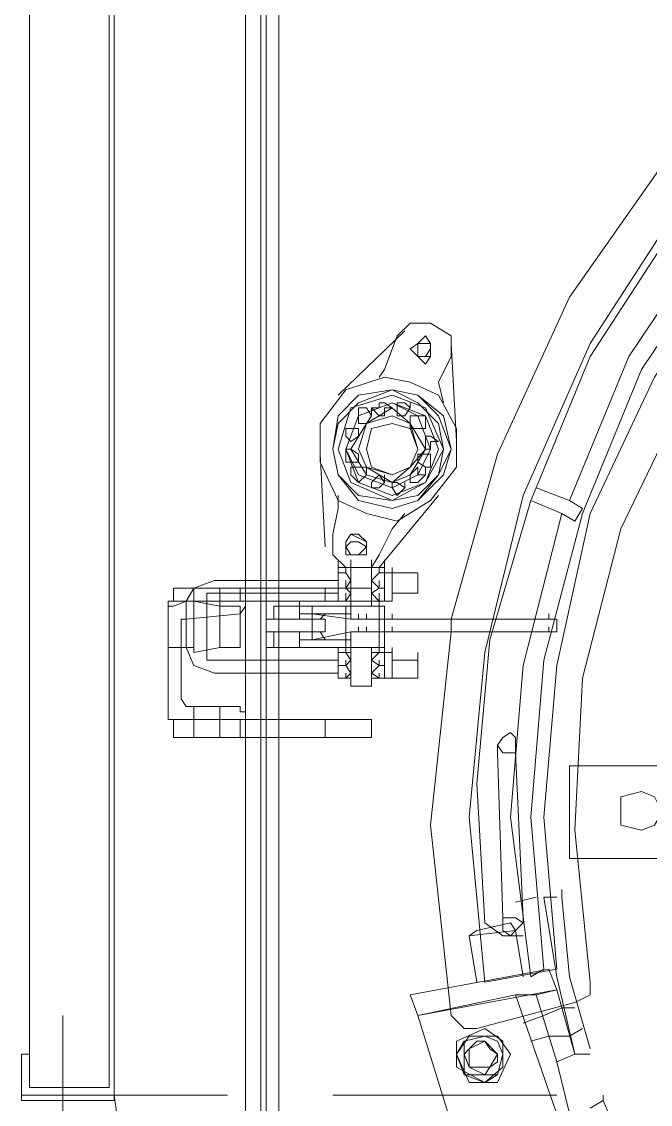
# Model space of a CAD drawing. Header units: millimetres. Extents: x 3220 to 226993, y 817 to 176024.
# Drawn here: x 157508 to 157862, y 146857 to 147466 of the extents above; entities that cross this region are included whole.
import ezdxf

# ---------------------------------------------------------------- set-up
doc = ezdxf.new("R2010")
doc.units = ezdxf.units.MM

# ---------------------------------------------------------------- blocks, each defined once
blk = doc.blocks.new('ligne broyage L 2')
at = {"color": 7, "linetype": 'Continuous', "lineweight": 5, "true_color": 0x000007}
for points in [[(-750.77, 10661.09), (-750.77, 12956.81)], [(-747.88, 10656.75), (-747.88, 12956.81)], [(-665.43, 11461.05), (-665.43, 10342.84), (-665.43, 10342.84)], [(-655.3, 10934.49), (-655.3, 11301.92), (-655.3, 11301.92)], [(-662.53, 11287.46), (-662.53, 10946.06), (-662.53, 10946.06)], [(-674.11, 11283.12), (-674.11, 10934.49), (-674.11, 10934.49)], [(-370.32, 11249.85), (-436.87, 11183.3), (-491.84, 11105.19), (-532.34, 11016.95), (-558.38, 10924.36)], [(-365.98, 11223.81), (-429.63, 11157.26), (-480.26, 11079.15), (-517.88, 10993.8), (-539.57, 10905.56), (-548.25, 10812.98), (-539.57, 10720.4)], [(-351.52, 11205), (-410.83, 11142.8), (-458.57, 11071.92), (-491.84, 10990.91), (-484.6, 10986.57)], [(-344.29, 11197.77), (-403.6, 11135.57), (-451.33, 11064.68), (-484.6, 10983.67), (-506.3, 10901.22), (-513.54, 10812.98), (-506.3, 10727.63)], [(-384.79, 11197.77), (-436.87, 11138.46), (-480.26, 11071.92), (-510.64, 10998.14)], [(-337.05, 11194.87), (-396.36, 11131.23), (-444.1, 11060.34), (-480.26, 10983.67), (-499.07, 10898.33), (-506.3, 10812.98), (-499.07, 10727.63)], [(-318.25, 11186.2), (-377.56, 11126.89), (-425.29, 11053.11), (-462.91, 10974.99), (-484.6, 10891.09), (-488.94, 10805.74), (-480.26, 10720.4)], [(-622.03, 11050.22), (-584.42, 11086.38)], [(-558.38, 11071.92), (-558.38, 11083.49), (-569.95, 11090.72), (-581.53, 11090.72), (-588.76, 11083.49)], [(-595.99, 11064.68), (-588.76, 11083.49)], [(-577.19, 11071.92), (-572.85, 11071.92), (-569.95, 11076.26), (-569.95, 11079.15), (-577.19, 11079.15), (-581.53, 11076.26)], [(-558.38, 11079.15), (-555.49, 11024.18)], [(-558.38, 11071.92), (-565.61, 11057.45)], [(-598.88, 11060.34), (-595.99, 11064.68)], [(-595.99, 11060.34), (-617.69, 11053.11), (-632.16, 11034.3), (-632.16, 11012.61), (-622.03, 10990.91)], [(-565.61, 11050.22), (-581.53, 11057.45), (-595.99, 11060.34)], [(-565.61, 11057.45), (-562.72, 11045.88), (-562.72, 11045.88)], [(-588.76, 10979.33), (-569.95, 10990.91), (-555.49, 11009.71), (-555.49, 11031.41), (-565.61, 11050.22)], [(-606.12, 11042.98), (-610.46, 11042.98), (-610.46, 11038.64)], [(-603.22, 11038.64), (-606.12, 11042.98), (-606.12, 11042.98)], [(-598.88, 11042.98), (-603.22, 11042.98), (-598.88, 11038.64)], [(-603.22, 11038.64), (-603.22, 11042.98), (-603.22, 11042.98)], [(-595.99, 11045.88), (-598.88, 11045.88), (-598.88, 11042.98)], [(-598.88, 11038.64), (-595.99, 11038.64), (-595.99, 11042.98)], [(-591.65, 11042.98), (-595.99, 11045.88)], [(-595.99, 11042.98), (-591.65, 11042.98), (-591.65, 11042.98)], [(-588.76, 11045.88), (-588.76, 11042.98), (-588.76, 11042.98)], [(-581.53, 11042.98), (-584.42, 11045.88), (-588.76, 11045.88)], [(-588.76, 11042.98), (-588.76, 11038.64), (-584.42, 11038.64)], [(-584.42, 11038.64), (-581.53, 11042.98), (-581.53, 11042.98)], [(-581.53, 11042.98), (-581.53, 11045.88), (-581.53, 11045.88)], [(-610.46, 11038.64), (-610.46, 11034.3), (-606.12, 11034.3)], [(-606.12, 11034.3), (-603.22, 11038.64), (-603.22, 11038.64)], [(-577.19, 11038.64), (-581.53, 11038.64), (-581.53, 11034.3)], [(-572.85, 11034.3), (-572.85, 11038.64), (-577.19, 11038.64)], [(-572.85, 11034.3), (-572.85, 11038.64), (-572.85, 11038.64)], [(-614.8, 11031.41), (-617.69, 11031.41), (-617.69, 11027.07)], [(-610.46, 11031.41), (-614.8, 11031.41), (-614.8, 11031.41)], [(-610.46, 11027.07), (-610.46, 11031.41), (-610.46, 11031.41)], [(-581.53, 11034.3), (-581.53, 11031.41), (-577.19, 11031.41)], [(-577.19, 11031.41), (-572.85, 11031.41), (-572.85, 11034.3)], [(-617.69, 11027.07), (-614.8, 11024.18), (-614.8, 11024.18)], [(-614.8, 11024.18), (-610.46, 11027.07), (-610.46, 11027.07)], [(-572.85, 11027.07), (-572.85, 11019.84), (-572.85, 11019.84)], [(-569.95, 11027.07), (-572.85, 11027.07), (-572.85, 11027.07)], [(-572.85, 11019.84), (-569.95, 11019.84), (-569.95, 11024.18)], [(-565.61, 11024.18), (-569.95, 11027.07), (-569.95, 11027.07)], [(-569.95, 11024.18), (-565.61, 11024.18)], [(-617.69, 11019.84), (-617.69, 11012.61), (-617.69, 11012.61)], [(-614.8, 11019.84), (-617.69, 11019.84), (-617.69, 11019.84)], [(-610.46, 11016.95), (-614.8, 11019.84), (-614.8, 11019.84)], [(-629.26, 10964.87), (-632.16, 11016.95), (-632.16, 11016.95)], [(-617.69, 11012.61), (-610.46, 11012.61), (-610.46, 11012.61)], [(-610.46, 11012.61), (-610.46, 11016.95), (-610.46, 11016.95)], [(-572.85, 11016.95), (-577.19, 11016.95), (-577.19, 11012.61)], [(-577.19, 11012.61), (-572.85, 11009.71), (-569.95, 11009.71)], [(-569.95, 11016.95), (-572.85, 11016.95), (-572.85, 11016.95)], [(-569.95, 11012.61), (-569.95, 11016.95)], [(-569.95, 11009.71), (-569.95, 11012.61), (-569.95, 11012.61)], [(-614.8, 11009.71), (-614.8, 11005.37), (-610.46, 11001.03)], [(-610.46, 11009.71), (-614.8, 11009.71), (-614.8, 11009.71)], [(-606.12, 11005.37), (-606.12, 11009.71), (-610.46, 11009.71)], [(-606.12, 11005.37), (-606.12, 11009.71), (-606.12, 11009.71)], [(-577.19, 11009.71), (-581.53, 11005.37), (-581.53, 11005.37)], [(-572.85, 11005.37), (-577.19, 11005.37), (-577.19, 11009.71)], [(-572.85, 11005.37), (-572.85, 11009.71)], [(-606.12, 11005.37), (-610.46, 11001.03), (-610.46, 11001.03)], [(-595.99, 11001.03), (-598.88, 11005.37), (-603.22, 11001.03)], [(-603.22, 11001.03), (-603.22, 10998.14), (-603.22, 10998.14)], [(-598.88, 10998.14), (-595.99, 11001.03)], [(-595.99, 11001.03), (-595.99, 11005.37), (-595.99, 11005.37)], [(-591.65, 11001.03), (-591.65, 10998.14), (-591.65, 10998.14)], [(-588.76, 11001.03), (-591.65, 11001.03), (-591.65, 11001.03)], [(-584.42, 10998.14), (-588.76, 11001.03), (-588.76, 11001.03)], [(-584.42, 10998.14), (-584.42, 11001.03)], [(-581.53, 11001.03), (-577.19, 11001.03), (-572.85, 11005.37)], [(-581.53, 11005.37), (-581.53, 11001.03), (-581.53, 11001.03)], [(-622.03, 10986.57), (-622.03, 10993.8), (-622.03, 10993.8)], [(-603.22, 10998.14), (-598.88, 10998.14), (-598.88, 10998.14)], [(-565.61, 10993.8), (-598.88, 10953.3)], [(-591.65, 10998.14), (-588.76, 10993.8), (-584.42, 10998.14)], [(-513.54, 10990.91), (-510.64, 10998.14)], [(-510.64, 10998.14), (-491.84, 10990.91), (-491.84, 10990.91)], [(-622.03, 10990.91), (-606.12, 10983.67), (-588.76, 10979.33)], [(-513.54, 10990.91), (-536.68, 10912.79), (-543.91, 10831.78), (-539.57, 10753.67), (-529.45, 10746.44)], [(-496.18, 10983.67), (-513.54, 10990.91)], [(-624.92, 10972.1), (-622.03, 10986.57)], [(-584.42, 10983.67), (-591.65, 10974.99)], [(-496.18, 10983.67), (-517.88, 10898.33), (-525.11, 10812.98), (-513.54, 10723.29)], [(-484.6, 10986.57), (-488.94, 10979.33), (-496.18, 10983.67)], [(-624.92, 10972.1), (-624.92, 10960.53), (-617.69, 10953.3)], [(-591.65, 10974.99), (-598.88, 10960.53), (-603.22, 10953.3), (-617.69, 10953.3)], [(-614.8, 10960.53), (-610.46, 10960.53), (-606.12, 10964.87), (-606.12, 10967.76), (-610.46, 10972.1), (-614.8, 10972.1), (-617.69, 10967.76), (-617.69, 10964.87)], [(-622.03, 10953.3), (-622.03, 10957.64)], [(-622.03, 10953.3), (-622.03, 10957.64)], [(-614.8, 10953.3), (-614.8, 10957.64)], [(-614.8, 10953.3), (-614.8, 10957.64)], [(-603.22, 10953.3), (-603.22, 10957.64)], [(-595.99, 10953.3), (-595.99, 10957.64)], [(-622.03, 10950.4), (-622.03, 10953.3)], [(-622.03, 10950.4), (-622.03, 10953.3)], [(-622.03, 10953.3), (-617.69, 10953.3), (-617.69, 10953.3)], [(-622.03, 10953.3), (-622.03, 10950.4), (-622.03, 10950.4)], [(-617.69, 10953.3), (-614.8, 10953.3)], [(-614.8, 10931.6), (-614.8, 10953.3)], [(-614.8, 10946.06), (-614.8, 10953.3), (-614.8, 10953.3)], [(-614.8, 10950.4), (-614.8, 10953.3)], [(-603.22, 10953.3), (-614.8, 10953.3)], [(-614.8, 10953.3), (-614.8, 10931.6), (-614.8, 10931.6)], [(-614.8, 10950.4), (-614.8, 10953.3), (-614.8, 10953.3)], [(-603.22, 10953.3), (-603.22, 10931.6)], [(-603.22, 10953.3), (-598.88, 10953.3)], [(-603.22, 10946.06), (-603.22, 10953.3), (-603.22, 10953.3)], [(-603.22, 10950.4), (-603.22, 10953.3)], [(-603.22, 10953.3), (-603.22, 10946.06), (-603.22, 10946.06)], [(-603.22, 10953.3), (-603.22, 10931.6), (-603.22, 10931.6)], [(-598.88, 10953.3), (-595.99, 10953.3), (-595.99, 10950.4)], [(-598.88, 10950.4), (-598.88, 10953.3)], [(-598.88, 10950.4), (-598.88, 10953.3)], [(-595.99, 10946.06), (-595.99, 10953.3), (-595.99, 10953.3)], [(-595.99, 10953.3), (-595.99, 10950.4)], [(-591.65, 10950.4), (-591.65, 10953.3)], [(-691.47, 10946.06), (-703.04, 10941.72), (-707.38, 10934.49)], [(-622.03, 10946.06), (-691.47, 10946.06)], [(-662.53, 10924.36), (-662.53, 10946.06), (-662.53, 10946.06)], [(-622.03, 10946.06), (-622.03, 10950.4), (-622.03, 10950.4)], [(-614.8, 10946.06), (-617.69, 10950.4), (-622.03, 10950.4)], [(-622.03, 10950.4), (-622.03, 10946.06)], [(-622.03, 10946.06), (-622.03, 10934.49), (-622.03, 10934.49)], [(-622.03, 10938.83), (-622.03, 10946.06), (-622.03, 10946.06)], [(-622.03, 10941.72), (-622.03, 10946.06), (-622.03, 10946.06)], [(-622.03, 10941.72), (-622.03, 10946.06)], [(-622.03, 10941.72), (-622.03, 10946.06), (-622.03, 10946.06)], [(-617.69, 10941.72), (-622.03, 10941.72), (-622.03, 10946.06)], [(-617.69, 10950.4), (-614.8, 10946.06)], [(-617.69, 10941.72), (-614.8, 10946.06)], [(-617.69, 10941.72), (-617.69, 10946.06)], [(-617.69, 10941.72), (-617.69, 10946.06), (-617.69, 10946.06)], [(-614.8, 10946.06), (-614.8, 10938.83), (-614.8, 10938.83)], [(-614.8, 10938.83), (-614.8, 10946.06), (-614.8, 10946.06)], [(-598.88, 10950.4), (-603.22, 10946.06)], [(-603.22, 10938.83), (-598.88, 10941.72), (-603.22, 10946.06)], [(-603.22, 10946.06), (-603.22, 10938.83), (-603.22, 10938.83)], [(-598.88, 10934.49), (-603.22, 10938.83), (-603.22, 10946.06)], [(-595.99, 10946.06), (-595.99, 10950.4), (-598.88, 10950.4)], [(-598.88, 10941.72), (-598.88, 10946.06), (-598.88, 10946.06)], [(-598.88, 10941.72), (-598.88, 10946.06)], [(-598.88, 10941.72), (-598.88, 10946.06), (-598.88, 10946.06)], [(-595.99, 10950.4), (-591.65, 10950.4), (-591.65, 10950.4)], [(-595.99, 10950.4), (-595.99, 10946.06)], [(-595.99, 10938.83), (-595.99, 10946.06), (-595.99, 10946.06)], [(-595.99, 10941.72), (-595.99, 10946.06)], [(-595.99, 10946.06), (-595.99, 10938.83), (-595.99, 10938.83)], [(-595.99, 10941.72), (-595.99, 10946.06), (-595.99, 10946.06)], [(-595.99, 10941.72), (-595.99, 10946.06)], [(-577.19, 10946.06), (-577.19, 10950.4), (-591.65, 10950.4)], [(-591.65, 10950.4), (-591.65, 10934.49), (-591.65, 10934.49)], [(-591.65, 10934.49), (-591.65, 10950.4)], [(-714.61, 10934.49), (-714.61, 10941.72), (-677, 10941.72)], [(-703.04, 10941.72), (-703.04, 10934.49)], [(-691.47, 10938.83), (-695.8, 10938.83), (-695.8, 10934.49)], [(-691.47, 10938.83), (-622.03, 10938.83)], [(-688.57, 10934.49), (-688.57, 10941.72), (-688.57, 10941.72)], [(-677, 10934.49), (-677, 10941.72), (-677, 10941.72)], [(-677, 10941.72), (-603.22, 10941.72), (-603.22, 10934.49)], [(-629.26, 10941.72), (-629.26, 10934.49)], [(-622.03, 10938.83), (-622.03, 10941.72), (-622.03, 10941.72)], [(-622.03, 10941.72), (-622.03, 10938.83)], [(-617.69, 10941.72), (-622.03, 10941.72)], [(-622.03, 10938.83), (-622.03, 10941.72)], [(-622.03, 10938.83), (-622.03, 10941.72), (-622.03, 10941.72)], [(-622.03, 10938.83), (-622.03, 10934.49), (-622.03, 10934.49)], [(-622.03, 10934.49), (-622.03, 10938.83)], [(-622.03, 10934.49), (-622.03, 10938.83)], [(-622.03, 10934.49), (-622.03, 10938.83), (-622.03, 10938.83)], [(-614.8, 10938.83), (-617.69, 10941.72)], [(-617.69, 10941.72), (-614.8, 10938.83)], [(-617.69, 10934.49), (-617.69, 10938.83), (-617.69, 10938.83)], [(-617.69, 10934.49), (-617.69, 10938.83), (-617.69, 10938.83)], [(-617.69, 10934.49), (-614.8, 10938.83)], [(-614.8, 10938.83), (-614.8, 10941.72)], [(-614.8, 10934.49), (-614.8, 10938.83), (-614.8, 10938.83)], [(-614.8, 10934.49), (-614.8, 10938.83)], [(-603.22, 10938.83), (-603.22, 10941.72)], [(-595.99, 10934.49), (-603.22, 10934.49), (-603.22, 10938.83), (-603.22, 10934.49)], [(-603.22, 10934.49), (-603.22, 10938.83)], [(-598.88, 10941.72), (-595.99, 10941.72), (-595.99, 10941.72)], [(-595.99, 10934.49), (-595.99, 10941.72), (-598.88, 10941.72)], [(-598.88, 10934.49), (-598.88, 10938.83)], [(-598.88, 10934.49), (-598.88, 10938.83), (-598.88, 10938.83)], [(-595.99, 10941.72), (-595.99, 10938.83)], [(-595.99, 10934.49), (-595.99, 10938.83)], [(-595.99, 10934.49), (-595.99, 10938.83), (-595.99, 10938.83)], [(-595.99, 10934.49), (-595.99, 10938.83)], [(-595.99, 10934.49), (-595.99, 10938.83), (-595.99, 10938.83)], [(-577.19, 10938.83), (-591.65, 10938.83), (-591.65, 10938.83)], [(-591.65, 10934.49), (-591.65, 10938.83)], [(-674.11, 10934.49), (-717.5, 10934.49), (-717.5, 10934.49)], [(-717.5, 10867.95), (-717.5, 10934.49)], [(-714.61, 10931.6), (-707.38, 10934.49), (-707.38, 10934.49)], [(-707.38, 10908.45), (-707.38, 10934.49), (-707.38, 10934.49)], [(-707.38, 10934.49), (-703.04, 10934.49), (-703.04, 10934.49)], [(-707.38, 10934.49), (-707.38, 10908.45)], [(-703.04, 10934.49), (-703.04, 10924.36)], [(-703.04, 10934.49), (-688.57, 10931.6)], [(-703.04, 10934.49), (-703.04, 10908.45)], [(-695.8, 10934.49), (-695.8, 10908.45), (-695.8, 10908.45)], [(-695.8, 10908.45), (-695.8, 10934.49)], [(-688.57, 10927.26), (-688.57, 10934.49)], [(-674.11, 10934.49), (-662.53, 10934.49), (-662.53, 10934.49)], [(-674.11, 10934.49), (-674.11, 10931.6)], [(-655.3, 10934.49), (-662.53, 10934.49)], [(-662.53, 10934.49), (-662.53, 10931.6), (-662.53, 10931.6)], [(-655.3, 10934.49), (-643.73, 10934.49)], [(-655.3, 10924.36), (-655.3, 10934.49), (-655.3, 10934.49)], [(-643.73, 10934.49), (-643.73, 10924.36), (-643.73, 10924.36)], [(-643.73, 10934.49), (-598.88, 10934.49), (-598.88, 10934.49)], [(-622.03, 10934.49), (-617.69, 10934.49)], [(-622.03, 10934.49), (-617.69, 10934.49), (-617.69, 10934.49)], [(-614.8, 10934.49), (-617.69, 10934.49)], [(-603.22, 10931.6), (-603.22, 10934.49)], [(-598.88, 10934.49), (-595.99, 10934.49), (-595.99, 10934.49)], [(-598.88, 10931.6), (-598.88, 10934.49), (-598.88, 10934.49)], [(-591.65, 10934.49), (-595.99, 10934.49), (-595.99, 10934.49)], [(-714.61, 10931.6), (-717.5, 10931.6), (-717.5, 10931.6)], [(-717.5, 10931.6), (-717.5, 10908.45)], [(-707.38, 10924.36), (-677, 10927.26), (-674.11, 10931.6)], [(-688.57, 10931.6), (-681.34, 10931.6)], [(-688.57, 10931.6), (-688.57, 10908.45)], [(-677, 10931.6), (-681.34, 10931.6), (-681.34, 10931.6)], [(-677, 10931.6), (-677, 10908.45)], [(-674.11, 10901.22), (-674.11, 10931.6), (-674.11, 10931.6)], [(-662.53, 10924.36), (-662.53, 10931.6)], [(-662.53, 10927.26), (-662.53, 10931.6)], [(-662.53, 10927.26), (-662.53, 10924.36), (-662.53, 10924.36)], [(-643.73, 10931.6), (-658.19, 10931.6)], [(-658.19, 10931.6), (-658.19, 10924.36)], [(-643.73, 10927.26), (-643.73, 10931.6)], [(-643.73, 10931.6), (-643.73, 10924.36)], [(-643.73, 10931.6), (-643.73, 10927.26)], [(-595.99, 10931.6), (-643.73, 10931.6), (-643.73, 10931.6)], [(-614.8, 10927.26), (-643.73, 10927.26), (-643.73, 10927.26)], [(-643.73, 10927.26), (-643.73, 10924.36)], [(-643.73, 10927.26), (-636.5, 10927.26), (-636.5, 10927.26)], [(-636.5, 10927.26), (-636.5, 10931.6)], [(-636.5, 10927.26), (-636.5, 10924.36)], [(-636.5, 10927.26), (-614.8, 10924.36), (-595.99, 10924.36)], [(-636.5, 10927.26), (-636.5, 10924.36), (-636.5, 10924.36)], [(-629.26, 10927.26), (-632.16, 10924.36)], [(-617.69, 10908.45), (-617.69, 10931.6), (-617.69, 10931.6)], [(-617.69, 10931.6), (-614.8, 10931.6)], [(-617.69, 10931.6), (-617.69, 10908.45)], [(-614.8, 10931.6), (-614.8, 10927.26)], [(-614.8, 10927.26), (-614.8, 10924.36), (-610.46, 10924.36)], [(-610.46, 10924.36), (-610.46, 10927.26)], [(-606.12, 10924.36), (-606.12, 10927.26)], [(-606.12, 10924.36), (-606.12, 10927.26)], [(-598.88, 10931.6), (-603.22, 10931.6)], [(-595.99, 10931.6), (-598.88, 10931.6)], [(-598.88, 10931.6), (-598.88, 10908.45), (-598.88, 10908.45)], [(-595.99, 10924.36), (-595.99, 10931.6)], [(-595.99, 10924.36), (-595.99, 10931.6), (-595.99, 10931.6)], [(-595.99, 10924.36), (-595.99, 10927.26)], [(-591.65, 10924.36), (-591.65, 10927.26)], [(-503.41, 10924.36), (-503.41, 10927.26)], [(-707.38, 10924.36), (-710.27, 10924.36), (-710.27, 10920.02)], [(-658.19, 10924.36), (-662.53, 10924.36), (-662.53, 10924.36)], [(-662.53, 10924.36), (-662.53, 10917.13)], [(-658.19, 10924.36), (-640.83, 10924.36), (-640.83, 10924.36)], [(-655.3, 10924.36), (-655.3, 10917.13), (-655.3, 10917.13)], [(-643.73, 10917.13), (-636.5, 10917.13), (-636.5, 10924.36)], [(-636.5, 10924.36), (-643.73, 10924.36), (-643.73, 10924.36)], [(-629.26, 10924.36), (-636.5, 10924.36)], [(-629.26, 10924.36), (-629.26, 10917.13)], [(-595.99, 10924.36), (-610.46, 10924.36), (-610.46, 10924.36)], [(-510.64, 10924.36), (-595.99, 10924.36), (-595.99, 10924.36)], [(-510.64, 10924.36), (-595.99, 10924.36)], [(-595.99, 10924.36), (-595.99, 10917.13)], [(-595.99, 10924.36), (-595.99, 10917.13)], [(-558.38, 10924.36), (-558.38, 10917.13), (-558.38, 10917.13)], [(-499.07, 10917.13), (-499.07, 10924.36), (-510.64, 10924.36)], [(-510.64, 10924.36), (-503.41, 10924.36)], [(-710.27, 10882.41), (-710.27, 10920.02), (-710.27, 10920.02)], [(-662.53, 10917.13), (-662.53, 10912.79), (-662.53, 10912.79)], [(-662.53, 10908.45), (-662.53, 10917.13)], [(-662.53, 10912.79), (-662.53, 10917.13), (-662.53, 10917.13)], [(-662.53, 10917.13), (-658.19, 10917.13), (-658.19, 10917.13)], [(-662.53, 10893.99), (-662.53, 10917.13), (-662.53, 10917.13)], [(-658.19, 10917.13), (-658.19, 10908.45)], [(-640.83, 10917.13), (-658.19, 10917.13), (-658.19, 10917.13)], [(-655.3, 10908.45), (-655.3, 10917.13), (-655.3, 10917.13)], [(-643.73, 10912.79), (-643.73, 10917.13), (-643.73, 10917.13)], [(-643.73, 10917.13), (-643.73, 10912.79)], [(-643.73, 10917.13), (-643.73, 10908.45)], [(-643.73, 10917.13), (-643.73, 10908.45), (-643.73, 10908.45)], [(-636.5, 10917.13), (-636.5, 10920.02)], [(-636.5, 10917.13), (-636.5, 10912.79)], [(-636.5, 10917.13), (-636.5, 10912.79)], [(-595.99, 10917.13), (-614.8, 10917.13), (-636.5, 10912.79)], [(-629.26, 10917.13), (-636.5, 10917.13), (-636.5, 10917.13)], [(-632.16, 10917.13), (-629.26, 10912.79)], [(-610.46, 10917.13), (-614.8, 10917.13), (-614.8, 10912.79)], [(-610.46, 10917.13), (-610.46, 10920.02)], [(-595.99, 10917.13), (-610.46, 10917.13), (-610.46, 10917.13)], [(-606.12, 10917.13), (-606.12, 10920.02), (-606.12, 10920.02)], [(-595.99, 10917.13), (-595.99, 10920.02)], [(-595.99, 10908.45), (-595.99, 10917.13)], [(-595.99, 10908.45), (-595.99, 10917.13), (-595.99, 10917.13)], [(-591.65, 10917.13), (-591.65, 10920.02), (-591.65, 10920.02)], [(-558.38, 10917.13), (-569.95, 10808.64), (-558.38, 10701.59)], [(-499.07, 10917.13), (-510.64, 10917.13), (-503.41, 10917.13)], [(-503.41, 10917.13), (-503.41, 10920.02)], [(-717.5, 10908.45), (-714.61, 10908.45), (-714.61, 10908.45)], [(-714.61, 10908.45), (-703.04, 10908.45), (-703.04, 10905.56), (-688.57, 10908.45)], [(-707.38, 10908.45), (-703.04, 10898.33), (-691.47, 10893.99)], [(-695.8, 10908.45), (-695.8, 10901.22), (-691.47, 10901.22)], [(-681.34, 10908.45), (-688.57, 10908.45)], [(-681.34, 10908.45), (-677, 10908.45), (-677, 10908.45)], [(-662.53, 10908.45), (-662.53, 10912.79), (-662.53, 10912.79)], [(-655.3, 10908.45), (-662.53, 10908.45), (-662.53, 10908.45)], [(-662.53, 10216.99), (-655.3, 10216.99), (-655.3, 10908.45)], [(-658.19, 10908.45), (-643.73, 10908.45)], [(-655.3, 10908.45), (-643.73, 10908.45), (-643.73, 10908.45)], [(-643.73, 10912.79), (-614.8, 10912.79), (-614.8, 10912.79)], [(-636.5, 10912.79), (-643.73, 10912.79), (-643.73, 10912.79)], [(-643.73, 10908.45), (-643.73, 10912.79), (-643.73, 10912.79)], [(-614.8, 10908.45), (-643.73, 10908.45)], [(-643.73, 10908.45), (-598.88, 10908.45), (-598.88, 10908.45)], [(-622.03, 10905.56), (-622.03, 10908.45)], [(-622.03, 10905.56), (-622.03, 10908.45), (-622.03, 10908.45)], [(-622.03, 10905.56), (-622.03, 10908.45)], [(-617.69, 10905.56), (-617.69, 10908.45)], [(-614.8, 10908.45), (-617.69, 10908.45)], [(-614.8, 10912.79), (-614.8, 10908.45), (-595.99, 10908.45)], [(-614.8, 10908.45), (-614.8, 10886.75), (-614.8, 10886.75)], [(-614.8, 10886.75), (-614.8, 10908.45)], [(-614.8, 10905.56), (-614.8, 10908.45)], [(-614.8, 10886.75), (-603.22, 10886.75), (-603.22, 10908.45)], [(-603.22, 10886.75), (-603.22, 10908.45), (-603.22, 10908.45)], [(-603.22, 10905.56), (-603.22, 10908.45)], [(-603.22, 10908.45), (-598.88, 10908.45)], [(-598.88, 10905.56), (-598.88, 10908.45)], [(-595.99, 10908.45), (-598.88, 10908.45), (-598.88, 10908.45)], [(-598.88, 10905.56), (-598.88, 10908.45), (-598.88, 10908.45)], [(-595.99, 10905.56), (-595.99, 10908.45)], [(-591.65, 10905.56), (-591.65, 10908.45)], [(-622.03, 10898.33), (-622.03, 10905.56), (-622.03, 10905.56)], [(-622.03, 10901.22), (-622.03, 10905.56)], [(-617.69, 10898.33), (-614.8, 10901.22), (-617.69, 10905.56), (-622.03, 10905.56)], [(-622.03, 10901.22), (-622.03, 10905.56), (-622.03, 10905.56)], [(-622.03, 10901.22), (-622.03, 10905.56), (-622.03, 10905.56)], [(-622.03, 10905.56), (-622.03, 10901.22), (-622.03, 10901.22)], [(-614.8, 10901.22), (-617.69, 10905.56), (-622.03, 10905.56)], [(-622.03, 10901.22), (-622.03, 10905.56), (-622.03, 10905.56)], [(-617.69, 10905.56), (-614.8, 10905.56)], [(-614.8, 10901.22), (-614.8, 10905.56)], [(-614.8, 10901.22), (-614.8, 10905.56), (-614.8, 10905.56)], [(-614.8, 10901.22), (-614.8, 10905.56), (-614.8, 10905.56)], [(-598.88, 10905.56), (-603.22, 10901.22), (-603.22, 10901.22)], [(-603.22, 10901.22), (-603.22, 10905.56)], [(-603.22, 10905.56), (-598.88, 10905.56)], [(-595.99, 10905.56), (-598.88, 10905.56)], [(-598.88, 10905.56), (-595.99, 10905.56)], [(-595.99, 10901.22), (-595.99, 10905.56), (-595.99, 10905.56)], [(-595.99, 10905.56), (-591.65, 10905.56), (-591.65, 10905.56)], [(-595.99, 10901.22), (-595.99, 10905.56)], [(-595.99, 10901.22), (-595.99, 10905.56), (-595.99, 10905.56)], [(-591.65, 10891.09), (-591.65, 10905.56)], [(-577.19, 10901.22), (-577.19, 10905.56), (-577.19, 10905.56)], [(-622.03, 10901.22), (-691.47, 10901.22), (-691.47, 10901.22)], [(-674.11, 10901.22), (-674.11, 10872.29), (-674.11, 10872.29)], [(-622.03, 10901.22), (-622.03, 10891.09), (-622.03, 10891.09)], [(-622.03, 10898.33), (-622.03, 10901.22)], [(-622.03, 10898.33), (-622.03, 10901.22), (-622.03, 10901.22)], [(-622.03, 10901.22), (-622.03, 10893.99), (-622.03, 10893.99)], [(-622.03, 10898.33), (-622.03, 10901.22)], [(-622.03, 10893.99), (-622.03, 10901.22), (-622.03, 10901.22)], [(-622.03, 10891.09), (-622.03, 10901.22), (-622.03, 10901.22)], [(-622.03, 10898.33), (-617.69, 10898.33), (-617.69, 10898.33)], [(-622.03, 10898.33), (-617.69, 10898.33), (-614.8, 10893.99)], [(-622.03, 10898.33), (-622.03, 10893.99)], [(-617.69, 10898.33), (-617.69, 10901.22)], [(-617.69, 10898.33), (-617.69, 10901.22)], [(-617.69, 10898.33), (-614.8, 10893.99), (-614.8, 10893.99)], [(-614.8, 10891.09), (-614.8, 10901.22), (-614.8, 10901.22)], [(-614.8, 10901.22), (-614.8, 10893.99), (-614.8, 10893.99)], [(-603.22, 10893.99), (-603.22, 10901.22), (-603.22, 10901.22)], [(-595.99, 10898.33), (-598.88, 10898.33), (-603.22, 10901.22)], [(-603.22, 10901.22), (-603.22, 10893.99), (-603.22, 10893.99)], [(-595.99, 10898.33), (-598.88, 10898.33), (-603.22, 10893.99)], [(-598.88, 10898.33), (-598.88, 10901.22)], [(-598.88, 10898.33), (-598.88, 10901.22), (-598.88, 10901.22)], [(-598.88, 10898.33), (-598.88, 10901.22), (-598.88, 10901.22)], [(-595.99, 10898.33), (-595.99, 10901.22)], [(-595.99, 10898.33), (-595.99, 10901.22), (-595.99, 10901.22)], [(-595.99, 10893.99), (-595.99, 10901.22), (-595.99, 10901.22)], [(-595.99, 10898.33), (-595.99, 10901.22)], [(-595.99, 10901.22), (-595.99, 10893.99), (-595.99, 10898.33)], [(-595.99, 10893.99), (-595.99, 10898.33)], [(-577.19, 10901.22), (-591.65, 10901.22), (-591.65, 10901.22)], [(-591.65, 10901.22), (-591.65, 10891.09), (-591.65, 10891.09)], [(-691.47, 10893.99), (-622.03, 10893.99), (-622.03, 10893.99)], [(-662.53, 10893.99), (-662.53, 10216.99), (-662.53, 10216.99)], [(-622.03, 10891.09), (-622.03, 10893.99), (-622.03, 10893.99)], [(-622.03, 10891.09), (-622.03, 10893.99), (-622.03, 10893.99)], [(-622.03, 10891.09), (-622.03, 10893.99)], [(-622.03, 10891.09), (-622.03, 10893.99)], [(-622.03, 10891.09), (-622.03, 10893.99)], [(-622.03, 10891.09), (-622.03, 10893.99)], [(-622.03, 10893.99), (-622.03, 10891.09), (-617.69, 10891.09)], [(-622.03, 10891.09), (-622.03, 10893.99), (-622.03, 10893.99)], [(-622.03, 10891.09), (-622.03, 10893.99), (-622.03, 10893.99)], [(-617.69, 10891.09), (-622.03, 10891.09), (-622.03, 10891.09)], [(-617.69, 10891.09), (-614.8, 10893.99), (-614.8, 10893.99)], [(-617.69, 10891.09), (-617.69, 10893.99)], [(-617.69, 10891.09), (-617.69, 10893.99)], [(-614.8, 10891.09), (-617.69, 10891.09)], [(-614.8, 10891.09), (-614.8, 10893.99)], [(-614.8, 10891.09), (-614.8, 10893.99)], [(-603.22, 10891.09), (-603.22, 10893.99)], [(-603.22, 10891.09), (-603.22, 10893.99)], [(-603.22, 10893.99), (-598.88, 10891.09), (-595.99, 10891.09)], [(-598.88, 10891.09), (-603.22, 10891.09)], [(-598.88, 10891.09), (-598.88, 10893.99)], [(-598.88, 10891.09), (-598.88, 10893.99)], [(-595.99, 10891.09), (-598.88, 10891.09), (-598.88, 10891.09)], [(-595.99, 10891.09), (-595.99, 10893.99)], [(-595.99, 10891.09), (-595.99, 10893.99)], [(-595.99, 10891.09), (-595.99, 10893.99), (-595.99, 10893.99)], [(-595.99, 10891.09), (-595.99, 10893.99)], [(-591.65, 10891.09), (-595.99, 10891.09), (-595.99, 10891.09)], [(-591.65, 10891.09), (-591.65, 10893.99)], [(-591.65, 10891.09), (-577.19, 10891.09)], [(-577.19, 10891.09), (-577.19, 10893.99), (-577.19, 10893.99)], [(-710.27, 10882.41), (-710.27, 10879.52), (-707.38, 10875.18)], [(-707.38, 10875.18), (-677, 10875.18)], [(-703.04, 10875.18), (-703.04, 10867.95)], [(-688.57, 10867.95), (-688.57, 10875.18)], [(-674.11, 10872.29), (-677, 10872.29), (-677, 10875.18)], [(-674.11, 10872.29), (-674.11, 10867.95)], [(-674.11, 10867.95), (-717.5, 10867.95)], [(-714.61, 10867.95), (-714.61, 10857.82), (-714.61, 10857.82)], [(-703.04, 10867.95), (-703.04, 10857.82)], [(-688.57, 10857.82), (-688.57, 10867.95), (-688.57, 10867.95)], [(-677, 10867.95), (-677, 10857.82), (-655.3, 10857.82)], [(-674.11, 10867.95), (-603.22, 10867.95), (-603.22, 10867.95)], [(-674.11, 10867.95), (-674.11, 10457.12), (-674.11, 10457.12)], [(-603.22, 10867.95), (-603.22, 10857.82), (-655.3, 10857.82)], [(-629.26, 10867.95), (-629.26, 10857.82)], [(-522.22, 10853.48), (-522.22, 10857.82), (-525.11, 10860.72), (-529.45, 10857.82), (-532.34, 10853.48)], [(-677, 10857.82), (-714.61, 10857.82)], [(-522.22, 10853.48), (-522.22, 10857.82), (-522.22, 10857.82)], [(-532.34, 10853.48), (-532.34, 10849.14), (-529.45, 10756.56)], [(-522.22, 10849.14), (-522.22, 10853.48)], [(-517.88, 10756.56), (-522.22, 10849.14), (-522.22, 10849.14)], [(-491.84, 10841.91), (-491.84, 10789.83), (-354.41, 10789.83)], [(-491.84, 10841.91), (-354.41, 10841.91), (-354.41, 10841.91)], [(-496.18, 10768.13), (-496.18, 10772.47)], [(-522.22, 10765.24), (-510.64, 10768.13)], [(-506.3, 10768.13), (-499.07, 10723.29), (-499.07, 10723.29)], [(-506.3, 10768.13), (-499.07, 10768.13), (-499.07, 10768.13)], [(-496.18, 10768.13), (-491.84, 10723.29)], [(-529.45, 10756.56), (-529.45, 10749.33), (-525.11, 10746.44), (-522.22, 10749.33), (-517.88, 10753.67), (-522.22, 10756.56), (-529.45, 10756.56), (-529.45, 10753.67)], [(-517.88, 10753.67), (-522.22, 10756.56), (-529.45, 10756.56), (-529.45, 10753.67)], [(-517.88, 10753.67), (-517.88, 10756.56), (-517.88, 10756.56)], [(-517.88, 10753.67), (-517.88, 10756.56)], [(-548.25, 10746.44), (-522.22, 10749.33), (-525.11, 10753.67)], [(-525.11, 10753.67), (-543.91, 10749.33), (-543.91, 10749.33)], [(-543.91, 10749.33), (-548.25, 10746.44), (-543.91, 10720.4)], [(-517.88, 10746.44), (-529.45, 10746.44), (-529.45, 10746.44)], [(-517.88, 10723.29), (-522.22, 10749.33)], [(-503.41, 10727.63), (-581.53, 10713.16)], [(-539.57, 10720.4), (-499.07, 10727.63), (-499.07, 10727.63)], [(-513.54, 10723.29), (-506.3, 10727.63)], [(-499.07, 10716.06), (-503.41, 10727.63)], [(-499.07, 10723.29), (-488.94, 10679.89)], [(-480.26, 10682.79), (-491.84, 10723.29), (-491.84, 10723.29)], [(-488.94, 10708.82), (-480.26, 10713.16), (-480.26, 10720.4)], [(-577.19, 10701.59), (-499.07, 10716.06)], [(-581.53, 10713.16), (-577.19, 10701.59)], [(-536.68, 10571.4), (-539.57, 10580.08), (-577.19, 10701.59), (-522.22, 10713.16)], [(-488.94, 10708.82), (-543.91, 10694.36), (-543.91, 10694.36)], [(-465.8, 10613.35), (-539.57, 10580.08), (-484.6, 10604.67), (-522.22, 10713.16), (-510.64, 10713.16)], [(-522.22, 10713.16), (-484.6, 10604.67)], [(-477.37, 10609.01), (-491.84, 10646.62), (-499.07, 10675.55), (-510.64, 10713.16)], [(-776.81, 10630.71), (-776.81, 10701.59)], [(-558.38, 10701.59), (-551.15, 10694.36), (-543.91, 10694.36)], [(-506.3, 10701.59), (-517.88, 10697.25)], [(-496.18, 10705.93), (-506.3, 10701.59)], [(-488.94, 10705.93), (-496.18, 10705.93)], [(-529.45, 10687.13), (-539.57, 10694.36), (-555.49, 10687.13)], [(-555.49, 10672.66), (-539.57, 10663.98), (-529.45, 10672.66), (-529.45, 10687.13), (-539.57, 10694.36), (-555.49, 10687.13)], [(-532.34, 10663.98), (-525.11, 10679.89), (-532.34, 10690.02), (-548.25, 10690.02), (-555.49, 10679.89)], [(-513.54, 10687.13), (-503.41, 10690.02)], [(-503.41, 10690.02), (-491.84, 10690.02)], [(-491.84, 10690.02), (-484.6, 10694.36)], [(-555.49, 10687.13), (-555.49, 10672.66), (-539.57, 10663.98)], [(-555.49, 10672.66), (-555.49, 10687.13), (-555.49, 10687.13)], [(-543.91, 10672.66), (-536.68, 10672.66), (-532.34, 10675.55), (-532.34, 10679.89), (-539.57, 10687.13), (-543.91, 10687.13), (-548.25, 10682.79), (-548.25, 10675.55)], [(-529.45, 10687.13), (-529.45, 10672.66), (-539.57, 10663.98)], [(-555.49, 10679.89), (-548.25, 10663.98), (-548.25, 10663.98)], [(-488.94, 10679.89), (-480.26, 10679.89), (-480.26, 10679.89)], [(-548.25, 10663.98), (-532.34, 10663.98)], [(-747.88, 10656.75), (-684.23, 10656.75)], [(-624.92, 10656.75), (-499.07, 10656.75)], [(-455.67, 10613.35), (-473.03, 10653.85), (-480.26, 10649.51)], [(-473.03, 10653.85), (-473.03, 10656.75)]]:
    blk.add_lwpolyline(points, dxfattribs=at)
at = {"color": 7, "linetype": 'Continuous', "lineweight": 15, "true_color": 0x000007}
for points in [[(-795.62, 12690.64), (-795.62, 10679.89), (-795.62, 10679.89)], [(-750.77, 10661.09), (-795.62, 10661.09), (-795.62, 10679.89), (-799.96, 10679.89), (-799.96, 10656.75), (-747.88, 10656.75), (-799.96, 10656.75)], [(-658.19, 10008.68), (-747.88, 10656.75), (-799.96, 10656.75), (-747.88, 10656.75)], [(-747.88, 10656.75), (-795.62, 10656.75), (-795.62, 10656.75)]]:
    blk.add_lwpolyline(points, dxfattribs=at)
at = {"color": 7, "linetype": 'Continuous', "lineweight": 5, "true_color": 0x000007}
for points in [[(-569.95, 11076.26), (-569.95, 11079.15), (-572.85, 11083.49), (-577.19, 11079.15), (-581.53, 11076.26), (-577.19, 11071.92), (-572.85, 11067.58), (-569.95, 11071.92)], [(-569.95, 11076.26), (-569.95, 11079.15), (-577.19, 11079.15), (-577.19, 11071.92), (-569.95, 11071.92)], [(-562.72, 11019.84), (-565.61, 11034.3), (-577.19, 11045.88), (-591.65, 11053.11), (-610.46, 11045.88), (-622.03, 11034.3), (-624.92, 11019.84), (-622.03, 11005.37), (-610.46, 10993.8), (-591.65, 10990.91), (-577.19, 10993.8), (-565.61, 11005.37)], [(-558.38, 11019.84), (-562.72, 11038.64), (-577.19, 11050.22), (-591.65, 11053.11), (-610.46, 11050.22), (-622.03, 11038.64), (-624.92, 11019.84), (-622.03, 11005.37), (-610.46, 10990.91), (-591.65, 10986.57), (-577.19, 10990.91), (-562.72, 11005.37)], [(-558.38, 11019.84), (-565.61, 11038.64), (-577.19, 11050.22), (-591.65, 11053.11), (-610.46, 11050.22), (-622.03, 11038.64), (-624.92, 11019.84), (-622.03, 11005.37), (-610.46, 10990.91), (-591.65, 10986.57), (-577.19, 10990.91), (-565.61, 11005.37)], [(-562.72, 11019.84), (-572.85, 11042.98), (-591.65, 11050.22), (-614.8, 11042.98), (-622.03, 11019.84), (-614.8, 11001.03), (-591.65, 10990.91), (-572.85, 11001.03)], [(-569.95, 11019.84), (-577.19, 11038.64), (-591.65, 11045.88), (-610.46, 11038.64), (-617.69, 11019.84), (-610.46, 11005.37), (-591.65, 10998.14), (-577.19, 11005.37)], [(-565.61, 11019.84), (-572.85, 11038.64), (-591.65, 11045.88), (-610.46, 11038.64), (-617.69, 11019.84), (-610.46, 11001.03), (-591.65, 10993.8), (-572.85, 11001.03)], [(-572.85, 11019.84), (-581.53, 11034.3), (-591.65, 11042.98), (-606.12, 11034.3), (-614.8, 11019.84), (-606.12, 11005.37), (-591.65, 11001.03), (-581.53, 11005.37), (-572.85, 11019.84), (-581.53, 11034.3), (-591.65, 11042.98), (-606.12, 11034.3), (-614.8, 11019.84), (-606.12, 11005.37), (-591.65, 11001.03), (-581.53, 11005.37)], [(-577.19, 11019.84), (-581.53, 11034.3), (-591.65, 11038.64), (-606.12, 11034.3), (-610.46, 11019.84), (-606.12, 11009.71), (-591.65, 11005.37), (-581.53, 11009.71)], [(-572.85, 11019.84), (-581.53, 11034.3), (-591.65, 11038.64), (-606.12, 11034.3), (-610.46, 11019.84), (-606.12, 11009.71), (-591.65, 11001.03), (-581.53, 11009.71)], [(-577.19, 11019.84), (-581.53, 11031.41), (-591.65, 11034.3), (-603.22, 11031.41), (-606.12, 11019.84), (-603.22, 11009.71), (-591.65, 11005.37), (-581.53, 11009.71)], [(-606.12, 10964.87), (-606.12, 10967.76), (-614.8, 10972.1), (-617.69, 10967.76), (-617.69, 10960.53), (-606.12, 10960.53)], [(-606.12, 10964.87), (-610.46, 10967.76), (-614.8, 10967.76), (-617.69, 10964.87), (-614.8, 10960.53), (-610.46, 10960.53)], [(-622.03, 10946.06), (-622.03, 10953.3)], [(-617.69, 10953.3), (-617.69, 10950.4)], [(-622.03, 10938.83), (-622.03, 10950.4), (-622.03, 10938.83), (-622.03, 10946.06)], [(-622.03, 10938.83), (-622.03, 10950.4)], [(-622.03, 10938.83), (-622.03, 10946.06)], [(-614.8, 10950.4), (-614.8, 10938.83)], [(-614.8, 10938.83), (-614.8, 10950.4)], [(-603.22, 10950.4), (-603.22, 10938.83)], [(-603.22, 10938.83), (-603.22, 10950.4)], [(-595.99, 10934.49), (-595.99, 10950.4)], [(-591.65, 10950.4), (-591.65, 10938.83)], [(-577.19, 10938.83), (-577.19, 10950.4)], [(-577.19, 10946.06), (-577.19, 10938.83)], [(-595.99, 10917.13), (-510.64, 10917.13)], [(-603.22, 10901.22), (-603.22, 10905.56)], [(-595.99, 10891.09), (-595.99, 10905.56)], [(-622.03, 10893.99), (-622.03, 10901.22)], [(-622.03, 10891.09), (-622.03, 10901.22)], [(-622.03, 10893.99), (-622.03, 10901.22)], [(-614.8, 10893.99), (-614.8, 10901.22), (-614.8, 10891.09)], [(-614.8, 10901.22), (-614.8, 10891.09)], [(-603.22, 10901.22), (-603.22, 10891.09)], [(-603.22, 10891.09), (-603.22, 10901.22)], [(-591.65, 10901.22), (-591.65, 10891.09)], [(-577.19, 10901.22), (-577.19, 10893.99)], [(-577.19, 10891.09), (-577.19, 10901.22)], [(-603.22, 10891.09), (-603.22, 10893.99)], [(-532.34, 10853.48), (-529.45, 10849.14), (-522.22, 10849.14), (-522.22, 10857.82), (-525.11, 10860.72), (-529.45, 10857.82)], [(-439.76, 10815.87), (-444.1, 10824.55), (-451.33, 10827.44), (-462.91, 10824.55), (-462.91, 10808.64), (-451.33, 10805.74), (-444.1, 10808.64)], [(-488.94, 10679.89), (-499.07, 10716.06), (-510.64, 10713.16), (-499.07, 10675.55)], [(-529.45, 10679.89), (-532.34, 10687.13), (-539.57, 10690.02), (-551.15, 10687.13), (-555.49, 10679.89), (-551.15, 10668.32), (-539.57, 10663.98), (-532.34, 10668.32)], [(-529.45, 10679.89), (-532.34, 10687.13), (-539.57, 10690.02), (-551.15, 10687.13), (-551.15, 10668.32), (-532.34, 10668.32)], [(-529.45, 10679.89), (-532.34, 10687.13), (-539.57, 10690.02), (-551.15, 10687.13), (-551.15, 10668.32), (-532.34, 10668.32)], [(-532.34, 10679.89), (-536.68, 10682.79), (-539.57, 10687.13), (-548.25, 10682.79), (-551.15, 10679.89), (-548.25, 10672.66), (-539.57, 10668.32), (-536.68, 10672.66)], [(-532.34, 10679.89), (-536.68, 10682.79), (-539.57, 10687.13), (-548.25, 10682.79), (-548.25, 10672.66), (-536.68, 10672.66)]]:
    blk.add_lwpolyline(points, close=True, dxfattribs=at)
at = {"color": 7, "linetype": 'Continuous', "lineweight": 15, "true_color": 0x000007}
for points in [[(-747.88, 10653.85), (-747.88, 10656.75), (-799.96, 10656.75), (-799.96, 10653.85)], [(-743.54, 10656.75), (-791.28, 10656.75)]]:
    blk.add_lwpolyline(points, close=True, dxfattribs=at)

msp = doc.modelspace()

# ---------------------------------------------------------------- block references
msp.add_blockref('ligne broyage L 2', (158308.23, 136205.53))

doc.saveas('drawing.dxf')
